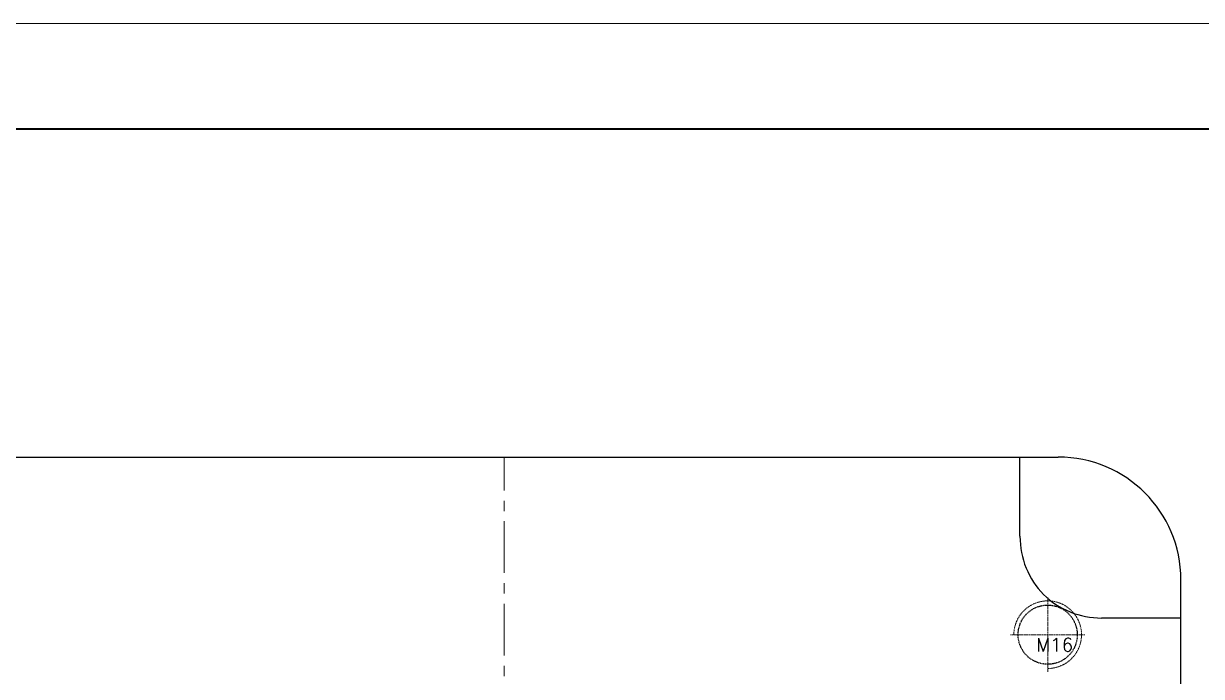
# Model space of a CAD drawing. Header units: millimetres. Extents: x 2432 to 4206, y 1282 to 1824.
# Drawn here: x 3721.6 to 4000.1, y 1653 to 1807.4 of the extents above; entities that cross this region are included whole.
import ezdxf
from ezdxf.enums import TextEntityAlignment as Align

# ---------------------------------------------------------------- set-up
doc = ezdxf.new("R2010")
doc.units = ezdxf.units.MM
doc.linetypes.add('CENTER', pattern=[0.6, 0.375, -0.075, 0.075, -0.075])
doc.linetypes.add('HIDDEN', pattern=[0.2, 0.1, -0.1])
doc.layers.add('21', color=7, linetype='Continuous')
for name, color, linetype, lineweight in [('insert', 85, 'Continuous', 20), ('screw', 33, 'Continuous', 13), ('文字层', 3, 'Continuous', 18), ('粗实线层', 7, 'Continuous', 35), ('细实线层', 7, 'Continuous', 18)]:
    doc.layers.add(name, color=color, linetype=linetype, lineweight=lineweight)
doc.styles.add('TXT', font='txt.shx', dxfattribs={"bigfont": 'gbcbig.shx'})
doc.styles.add('标准', font='FSGB2312.ttf', dxfattribs={"width": 0.667})

# ---------------------------------------------------------------- blocks, each defined once
blk = doc.blocks.new('screw_m16_g')
at = {"layer": 'screw', "color": 1, "linetype": 'CENTER', "ltscale": 0.497582}
for p, q in [((0, -8.8), (0, 8.8)), ((-8.8, 0), (8.8, 0))]:
    blk.add_line(p, q, dxfattribs=at)
at = {"layer": 'screw', "linetype": 'HIDDEN', "ltscale": 0.497582}
blk.add_circle((0, 0), 7, dxfattribs=at)
at = {"layer": 'screw', "color": 92, "linetype": 'HIDDEN', "ltscale": 0.497582}
blk.add_arc((0, 0), 8, 270, 180, dxfattribs=at)
at = {"layer": 'screw', "color": 6, "style": 'TXT'}
blk.add_text('M16', height=3.2, dxfattribs=at).set_placement((-2.72, -4))
blk = doc.blocks.new('A4图框')
at = {"layer": '粗实线层'}
blk.add_line((138.5, 95), (-138.5, 95), dxfattribs=at)
at = {"layer": '细实线层'}
blk.add_line((148.5, 105), (-148.5, 105), dxfattribs=at)
at = {"layer": '文字层', "style": '标准', "width": 0.667}
blk.add_attdef('图纸编号', text='', height=5.19, rotation=180, dxfattribs=at).set_placement((-113.41, 90), align=Align.MIDDLE_CENTER)

msp = doc.modelspace()

# ---------------------------------------------------------------- linework, layer by layer
at = {"layer": '21', "color": 7, "linetype": 'Continuous'}
for p, q in [((3704.21, 1704.89), (3966.21, 1704.89)), ((3957.15, 1686.15), (3957.15, 1704.89)), ((3995.21, 1413.89), (3995.21, 1675.89)), ((3995.21, 1666.83), (3976.47, 1666.83))]:
    msp.add_line(p, q, dxfattribs=at)
at = {"layer": '21', "color": 8, "linetype": 'HIDDEN'}
msp.add_circle((3963.71, 1662.89), 7, dxfattribs=at)
at = {"layer": '21', "color": 7, "linetype": 'Continuous'}
msp.add_arc((3966.21, 1675.89), 29, 0, 90, dxfattribs=at)
msp.add_open_spline([(3957.15, 1686.15), (3957.15, 1683.6), (3958.11, 1678.5), (3962.37, 1672.04), (3968.83, 1667.78), (3973.93, 1666.83), (3976.47, 1666.83)], degree=3, knots=[0, 0, 0, 0, 0.2522, 0.5, 0.7478, 1, 1, 1, 1], dxfattribs=at)
at = {"layer": 'insert', "color": 1, "linetype": 'CENTER', "ltscale": 32.512}
msp.add_line((3835.21, 1384.89), (3835.21, 1704.89), dxfattribs=at)

# ---------------------------------------------------------------- block references
at = {"xscale": 2.5, "yscale": 2.5, "zscale": 2.5}
msp.add_blockref('A4图框', (3835.21, 1544.89), dxfattribs=at)
at = {"layer": 'screw'}
msp.add_blockref('screw_m16_g', (3963.71, 1662.89), dxfattribs=at)

doc.saveas('drawing.dxf')
